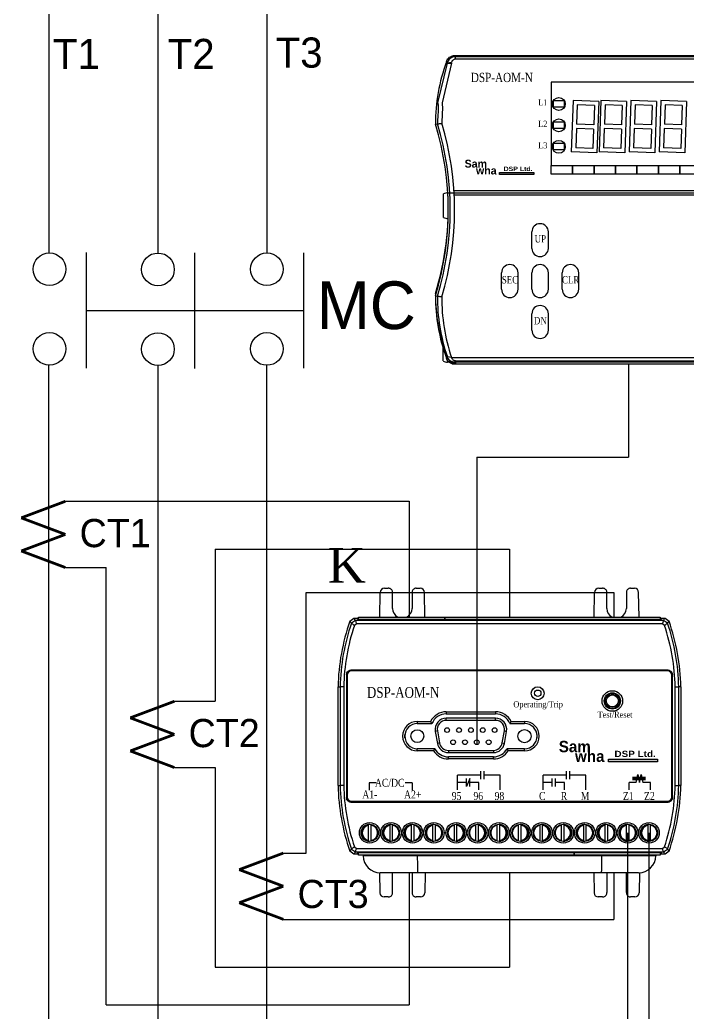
# Model space of a CAD drawing. Header units: millimetres. Extents: x 79 to 919, y 65 to 646.
# Drawn here: x 276.2 to 323, y 472.6 to 542.1 of the extents above; entities that cross this region are included whole.
import ezdxf
from ezdxf.enums import TextEntityAlignment as Align

# ---------------------------------------------------------------- set-up
doc = ezdxf.new("R2010")
doc.units = ezdxf.units.MM
doc.linetypes.add('HIDDEN', pattern=[0.375, 0.25, -0.125])
for name, color, linetype in [('02___PRT_ALL_AXES', 7, 'Continuous'), ('03___PRT_ALL_CURVES', 7, 'Continuous'), ('40', 4, 'Continuous'), ('ASHADE', 7, 'Continuous'), ('DEFAULT_2', 8, 'HIDDEN'), ('도면층1', 7, 'Continuous')]:
    doc.layers.add(name, color=color, linetype=linetype)
doc.styles.add('ghs', font='NGULIM.TTF')
doc.styles.add('HCM', font='batang.ttc')
doc.styles.add('SS', font='batang.ttc', dxfattribs={"width": 0.8})
doc.styles.get("Standard").update_dxf_attribs({"font": 'BareunDotumPro1.ttf'})

msp = doc.modelspace()

# ---------------------------------------------------------------- hatches: boundary and pattern name
for points in [[(309.78, 531.312), (309.78, 531.45), (312.189, 531.45), (312.189, 531.312)], [(317.411, 490.212), (317.411, 490.408), (320.852, 490.408), (320.852, 490.212)]]:
    msp.add_hatch(color=5).paths.add_polyline_path(points)

# ---------------------------------------------------------------- linework, layer by layer
at = {"color": 0, "linetype": 'Continuous'}
for p, q in [((306.653, 539.636), (333.657, 539.636)), ((333.598, 539.558), (306.712, 539.558)), ((306.712, 539.383), (306.712, 539.558)), ((333.598, 539.383), (306.712, 539.383)), ((306.428, 539.153), (306.139, 539.115)), ((305.305, 534.83), (305.447, 534.852)), ((306.178, 530.036), (333.698, 530.036)), ((306.603, 530.186), (333.707, 530.186)), ((306.612, 530.036), (333.698, 530.036)), ((306.62, 529.886), (333.69, 529.886)), ((306.102, 523.436), (306.11, 523.442)), ((305.305, 522.83), (305.447, 522.809)), ((306.428, 518.519), (306.139, 518.558)), ((306.428, 518.519), (333.882, 518.519)), ((333.657, 518.186), (306.653, 518.186)), ((333.657, 518.036), (306.653, 518.036)), ((306.709, 518.29), (333.598, 518.29)), ((306.712, 518.29), (306.712, 518.115))]:
    msp.add_line(p, q, dxfattribs=at)
at = {"color": 0}
for p, q in [((305.478, 536.33), (306.139, 539.115)), ((306.428, 539.115), (305.778, 536.33)), ((306.139, 539.115), (306.428, 539.115))]:
    msp.add_line(p, q, dxfattribs=at)
for p, q in [((313.411, 537.783), (313.411, 531.933)), ((325.41, 537.783), (313.411, 537.783)), ((314.94, 536.493), (314.815, 532.896)), ((316.739, 536.431), (314.94, 536.493)), ((316.89, 536.493), (316.765, 532.896)), ((318.689, 536.431), (316.89, 536.493)), ((318.99, 536.493), (318.865, 532.896)), ((320.789, 536.431), (318.99, 536.493)), ((321.09, 536.493), (320.965, 532.896)), ((322.889, 536.431), (321.09, 536.493)), ((315.23, 536.183), (315.183, 534.834)), ((316.429, 536.141), (315.23, 536.183)), ((316.429, 536.141), (316.382, 534.792)), ((316.739, 536.431), (316.614, 532.833)), ((317.18, 536.183), (317.133, 534.834)), ((318.379, 536.141), (317.18, 536.183)), ((318.379, 536.141), (318.332, 534.792)), ((318.689, 536.431), (318.564, 532.833)), ((319.28, 536.183), (319.233, 534.834)), ((320.479, 536.141), (319.28, 536.183)), ((320.479, 536.141), (320.432, 534.792)), ((320.789, 536.431), (320.664, 532.833)), ((321.38, 536.183), (321.333, 534.834)), ((322.579, 536.141), (321.38, 536.183)), ((322.579, 536.141), (322.532, 534.792)), ((322.889, 536.431), (322.764, 532.833)), ((315.172, 534.534), (315.125, 533.185)), ((316.371, 534.492), (315.172, 534.534)), ((316.382, 534.792), (315.183, 534.834)), ((316.371, 534.492), (316.324, 533.143)), ((317.122, 534.534), (317.075, 533.185)), ((318.321, 534.492), (317.122, 534.534)), ((318.332, 534.792), (317.133, 534.834)), ((318.321, 534.492), (318.274, 533.143)), ((319.222, 534.534), (319.175, 533.185)), ((320.421, 534.492), (319.222, 534.534)), ((320.432, 534.792), (319.233, 534.834)), ((320.421, 534.492), (320.374, 533.143)), ((321.322, 534.534), (321.275, 533.185)), ((322.521, 534.492), (321.322, 534.534)), ((322.532, 534.792), (321.333, 534.834)), ((322.521, 534.492), (322.474, 533.143)), ((316.324, 533.143), (315.125, 533.185)), ((318.274, 533.143), (317.075, 533.185)), ((320.374, 533.143), (319.175, 533.185)), ((322.474, 533.143), (321.275, 533.185)), ((313.411, 532.383), (313.411, 531.933)), ((316.614, 532.833), (314.815, 532.896)), ((318.564, 532.833), (316.765, 532.896)), ((320.664, 532.833), (318.865, 532.896)), ((322.764, 532.833), (320.965, 532.896)), ((313.411, 531.933), (325.41, 531.933)), ((305.878, 528.317), (305.878, 529.956)), ((312.058, 526.146), (312.058, 527.298)), ((313.21, 526.146), (313.21, 527.298)), ((309.935, 523.283), (309.935, 524.435)), ((311.087, 523.283), (311.087, 524.435)), ((312.058, 523.283), (312.058, 524.435)), ((313.21, 523.283), (313.21, 524.435)), ((314.181, 523.283), (314.181, 524.435)), ((315.333, 523.283), (315.333, 524.435)), ((312.058, 520.419), (312.058, 521.571)), ((313.21, 520.419), (313.21, 521.571)), ((305.849, 518.267), (305.849, 519.306)), ((306.653, 518.186), (306.149, 518.186)), ((308.483, 489.295), (306.854, 489.295)), ((309.834, 489.295), (308.717, 489.295)), ((314.483, 489.295), (312.854, 489.295)), ((315.834, 489.295), (314.717, 489.295)), ((319.353, 488.783), (319.47, 489.344)), ((319.47, 489.344), (319.587, 488.783)), ((319.587, 488.783), (319.704, 489.344)), ((319.704, 489.344), (319.821, 488.783)), ((301.153, 488.752), (300.674, 488.752)), ((303.674, 488.752), (303.194, 488.752)), ((307.485, 488.783), (306.854, 488.783)), ((307.719, 489.063), (307.485, 488.503)), ((308.334, 488.783), (307.719, 488.783)), ((313.485, 488.783), (312.854, 488.783)), ((314.334, 488.783), (313.719, 488.783)), ((319.353, 488.783), (318.873, 488.783)), ((319.108, 489.141), (320.018, 489.141)), ((319.108, 489.063), (320.018, 489.063)), ((319.108, 488.986), (320.018, 488.986)), ((320.354, 488.783), (319.821, 488.783))]:
    msp.add_line(p, q)
at = {"color": 5}
for p, q in [((309.78, 531.45), (312.189, 531.45)), ((309.78, 531.312), (309.78, 531.45)), ((312.189, 531.312), (309.78, 531.312)), ((312.189, 531.45), (312.189, 531.312)), ((317.411, 490.408), (320.852, 490.408)), ((317.411, 490.212), (317.411, 490.408)), ((320.852, 490.212), (317.411, 490.212)), ((320.852, 490.408), (320.852, 490.212))]:
    msp.add_line(p, q, dxfattribs=at)
at = {"color": 0, "linetype": 'ByBlock', "lineweight": 25}
for p, q in [((280.852, 521.805), (296.073, 521.804)), ((296.264, 483.839), (296.264, 502.079))]:
    msp.add_line(p, q, dxfattribs=at)
at = {"color": 7, "linetype": 'Continuous'}
for p, q in [((301.414, 500.347), (301.444, 502.077)), ((301.744, 502.372), (302.008, 502.372)), ((302.308, 500.947), (302.308, 502.072)), ((303.668, 502.072), (303.668, 500.947)), ((303.968, 502.372), (304.231, 502.372)), ((304.562, 500.347), (304.531, 502.077)), ((316.414, 500.347), (316.444, 502.077)), ((316.744, 502.372), (317.008, 502.372)), ((317.308, 500.947), (317.308, 502.072)), ((318.668, 502.072), (318.668, 500.947)), ((318.968, 502.372), (319.231, 502.372)), ((319.562, 500.347), (319.531, 502.077)), ((299.931, 500.347), (305.968, 500.347)), ((299.931, 500.17), (299.931, 500.347)), ((305.968, 500.347), (305.968, 500.17)), ((305.969, 500.347), (321.044, 500.347)), ((305.969, 500.17), (305.969, 500.347)), ((321.044, 500.347), (321.044, 500.17)), ((299.316, 500.07), (299.599, 500.272)), ((299.706, 500.123), (299.422, 499.919)), ((299.599, 500.272), (299.931, 500.272)), ((299.785, 499.875), (299.632, 499.764)), ((321.27, 500.123), (299.706, 500.123)), ((321.19, 499.875), (299.785, 499.875)), ((299.823, 500.272), (299.874, 500.17)), ((321.102, 500.17), (299.874, 500.17)), ((321.044, 500.272), (321.376, 500.272)), ((321.153, 500.272), (321.102, 500.17)), ((321.344, 499.764), (321.19, 499.875)), ((321.554, 499.919), (321.27, 500.123)), ((321.376, 500.272), (321.66, 500.07)), ((299.081, 496.334), (299.081, 487.709)), ((299.081, 496.334), (299.088, 496.327)), ((299.088, 496.327), (299.088, 487.717)), ((299.133, 496.282), (299.133, 487.762)), ((321.595, 496.634), (299.381, 496.634)), ((299.381, 496.634), (299.388, 496.627)), ((321.588, 496.627), (299.388, 496.627)), ((321.543, 496.582), (299.433, 496.582)), ((321.595, 496.634), (321.588, 496.627)), ((321.843, 487.762), (321.843, 496.282)), ((321.895, 496.334), (321.888, 496.327)), ((321.888, 487.717), (321.888, 496.327)), ((321.895, 487.709), (321.895, 496.334)), ((298.488, 488.572), (298.488, 495.472)), ((298.488, 495.472), (298.637, 495.47)), ((298.637, 495.47), (298.637, 488.573)), ((298.885, 495.47), (298.637, 495.47)), ((298.885, 495.465), (298.885, 488.578)), ((322.091, 495.47), (322.339, 495.47)), ((322.091, 488.578), (322.091, 495.465)), ((322.488, 495.472), (322.339, 495.47)), ((322.339, 488.573), (322.339, 495.47)), ((322.488, 495.472), (322.488, 488.572)), ((306.063, 493.723), (306.063, 493.573)), ((306.063, 493.723), (309.513, 493.723)), ((306.063, 493.573), (309.513, 493.573)), ((309.513, 493.723), (309.513, 493.573)), ((304.038, 493.052), (304.038, 492.902)), ((304.038, 493.052), (304.968, 493.052)), ((304.038, 492.902), (305.064, 492.902)), ((306.063, 493.123), (306.063, 493.273)), ((309.513, 493.273), (306.063, 493.273)), ((309.513, 493.123), (306.063, 493.123)), ((309.513, 493.123), (309.513, 493.273)), ((310.512, 492.902), (311.538, 492.902)), ((310.608, 493.052), (311.538, 493.052)), ((311.538, 493.052), (311.538, 492.902)), ((305.442, 492.383), (305.295, 492.357)), ((305.295, 492.357), (305.443, 491.517)), ((305.442, 492.383), (305.591, 491.543)), ((309.985, 491.543), (310.133, 492.383)), ((310.133, 492.383), (310.281, 492.357)), ((310.133, 491.517), (310.281, 492.357)), ((305.591, 491.543), (305.443, 491.517)), ((309.985, 491.543), (310.133, 491.517)), ((304.038, 490.991), (304.038, 491.141)), ((305.26, 491.141), (304.038, 491.141)), ((305.174, 490.991), (304.038, 490.991)), ((306.211, 491.023), (306.211, 490.873)), ((306.211, 491.023), (309.365, 491.023)), ((306.211, 490.873), (309.365, 490.873)), ((309.365, 491.023), (309.365, 490.873)), ((311.538, 491.141), (310.316, 491.141)), ((311.538, 490.991), (310.402, 490.991)), ((311.538, 490.991), (311.538, 491.141)), ((306.211, 490.423), (306.211, 490.573)), ((309.365, 490.573), (306.211, 490.573)), ((309.365, 490.423), (306.211, 490.423)), ((309.365, 490.423), (309.365, 490.573)), ((306.854, 488.274), (306.854, 489.295)), ((308.483, 489.014), (308.483, 489.575)), ((308.717, 489.014), (308.717, 489.575)), ((309.834, 488.274), (309.834, 489.295)), ((312.854, 488.274), (312.854, 489.295)), ((314.483, 489.014), (314.483, 489.575)), ((314.717, 489.014), (314.717, 489.575)), ((315.834, 488.274), (315.834, 489.295)), ((298.488, 488.572), (298.637, 488.573)), ((298.885, 488.573), (298.637, 488.573)), ((300.674, 488.752), (300.674, 488.242)), ((303.674, 488.752), (303.674, 488.242)), ((307.485, 488.503), (307.485, 489.063)), ((307.719, 488.503), (307.719, 489.063)), ((308.334, 488.274), (308.334, 488.783)), ((313.485, 488.503), (313.485, 489.063)), ((313.719, 488.503), (313.719, 489.063)), ((314.334, 488.274), (314.334, 488.783)), ((318.873, 488.274), (318.873, 488.783)), ((320.354, 488.274), (320.354, 488.783)), ((322.091, 488.573), (322.339, 488.573)), ((322.488, 488.572), (322.339, 488.573)), ((299.081, 487.709), (299.088, 487.717)), ((299.381, 487.409), (299.388, 487.417)), ((299.381, 487.409), (321.595, 487.409)), ((299.388, 487.417), (321.588, 487.417)), ((299.433, 487.462), (321.543, 487.462)), ((321.595, 487.409), (321.588, 487.417)), ((321.895, 487.709), (321.888, 487.717)), ((300.629, 484.724), (300.629, 485.789)), ((300.809, 484.724), (300.809, 485.789)), ((302.129, 484.724), (302.129, 485.789)), ((302.309, 484.724), (302.309, 485.789)), ((303.629, 484.724), (303.629, 485.789)), ((303.809, 484.724), (303.809, 485.789)), ((305.129, 484.724), (305.129, 485.789)), ((305.309, 484.724), (305.309, 485.789)), ((306.629, 484.724), (306.629, 485.789)), ((306.809, 484.724), (306.809, 485.789)), ((308.129, 484.724), (308.129, 485.789)), ((308.309, 484.724), (308.309, 485.789)), ((309.629, 484.724), (309.629, 485.789)), ((309.809, 484.724), (309.809, 485.789)), ((311.129, 484.724), (311.129, 485.789)), ((311.309, 484.724), (311.309, 485.789)), ((312.629, 484.724), (312.629, 485.789)), ((312.809, 484.724), (312.809, 485.789)), ((314.129, 484.724), (314.129, 485.789)), ((314.309, 484.724), (314.309, 485.789)), ((315.686, 484.724), (315.686, 485.789)), ((315.866, 484.724), (315.866, 485.789)), ((317.186, 484.724), (317.186, 485.789)), ((317.366, 484.724), (317.366, 485.789)), ((318.686, 484.724), (318.686, 485.789)), ((318.866, 484.724), (318.866, 485.789)), ((320.186, 484.724), (320.186, 485.789)), ((320.366, 484.724), (320.366, 485.789)), ((299.599, 483.772), (299.316, 483.973)), ((299.422, 484.124), (299.706, 483.921)), ((299.932, 483.772), (299.599, 483.772)), ((299.632, 484.279), (299.785, 484.169)), ((299.706, 483.92), (321.27, 483.92)), ((299.785, 484.169), (321.19, 484.169)), ((299.823, 483.772), (299.874, 483.873)), ((299.874, 483.873), (321.102, 483.873)), ((299.932, 483.697), (299.932, 483.873)), ((315.007, 483.697), (299.932, 483.697)), ((300.246, 483.697), (300.247, 483.646)), ((304.037, 483.646), (304.037, 483.697)), ((315.007, 483.873), (315.007, 483.697)), ((315.007, 483.697), (315.007, 483.873)), ((321.045, 483.697), (315.007, 483.697)), ((316.938, 483.646), (316.938, 483.697)), ((320.73, 483.697), (320.729, 483.646)), ((321.045, 483.873), (321.045, 483.697)), ((321.376, 483.772), (321.045, 483.772)), ((321.153, 483.772), (321.102, 483.873)), ((321.19, 484.169), (321.344, 484.279)), ((321.27, 483.921), (321.554, 484.124)), ((321.66, 483.973), (321.376, 483.772)), ((320.729, 483.646), (300.247, 483.646)), ((301.383, 482.474), (301.408, 481.066)), ((319.529, 482.467), (301.447, 482.467)), ((302.308, 481.072), (302.308, 482.467)), ((303.668, 482.467), (303.668, 481.072)), ((304.593, 482.467), (304.568, 481.066)), ((316.383, 482.467), (316.408, 481.066)), ((317.308, 482.467), (317.308, 481.072)), ((318.668, 481.072), (318.668, 482.467)), ((319.593, 482.474), (319.568, 481.066)), ((302.008, 480.772), (301.708, 480.772)), ((304.268, 480.772), (303.968, 480.772)), ((317.008, 480.772), (316.708, 480.772)), ((319.268, 480.772), (318.968, 480.772))]:
    msp.add_line(p, q, dxfattribs=at)
for points in [[(313.411, 531.933), (314.911, 531.933), (314.911, 531.333), (313.411, 531.333)], [(314.911, 531.933), (316.411, 531.933), (316.411, 531.333), (314.911, 531.333)], [(316.411, 531.933), (317.911, 531.933), (317.911, 531.333), (316.411, 531.333)], [(317.911, 531.933), (319.411, 531.933), (319.411, 531.333), (317.911, 531.333)], [(319.411, 531.933), (320.911, 531.933), (320.911, 531.333), (319.411, 531.333)], [(320.911, 531.933), (322.411, 531.933), (322.411, 531.333), (320.911, 531.333)], [(322.411, 531.933), (323.911, 531.933), (323.911, 531.333), (322.411, 531.333)]]:
    msp.add_lwpolyline(points, close=True)
for centre, radius in [((317.688, 494.482), 0.72), ((317.688, 494.482), 0.57), ((317.688, 494.482), 0.51), ((317.688, 494.482), 0.42), ((306.126, 492.448), 0.165), ((306.957, 492.448), 0.165), ((307.788, 492.448), 0.165), ((308.619, 492.448), 0.165), ((309.45, 492.448), 0.165), ((306.543, 491.596), 0.165), ((307.374, 491.596), 0.165), ((308.202, 491.596), 0.165), ((309.033, 491.596), 0.165), ((300.7, 485.257), 0.72), ((300.7, 485.257), 0.6), ((302.2, 485.257), 0.72), ((302.2, 485.257), 0.6), ((303.7, 485.257), 0.72), ((303.7, 485.257), 0.6), ((305.2, 485.257), 0.72), ((305.2, 485.257), 0.6), ((306.757, 485.257), 0.72), ((306.757, 485.257), 0.6), ((308.257, 485.257), 0.72), ((308.257, 485.257), 0.6), ((309.757, 485.257), 0.72), ((309.757, 485.257), 0.6), ((311.257, 485.257), 0.72), ((311.257, 485.257), 0.6), ((312.757, 485.257), 0.72), ((312.757, 485.257), 0.6), ((314.257, 485.257), 0.72), ((314.257, 485.257), 0.6), ((315.757, 485.257), 0.72), ((315.757, 485.257), 0.6), ((317.257, 485.257), 0.72), ((317.257, 485.257), 0.6), ((318.757, 485.257), 0.72), ((318.757, 485.257), 0.6), ((320.257, 485.257), 0.72), ((320.257, 485.257), 0.6)]:
    msp.add_circle(centre, radius, dxfattribs=at)
at = {"color": 0, "linetype": 'Continuous'}
for centre, radius, start, end in [((318.101, 534.824), 12.796, 160.00266, 179.9711), ((285.755, 528.83), 20.45, 342.93847, 17.06153), ((285.755, 528.83), 20.592, 342.99797, 17.00203), ((285.755, 528.83), 20.892, 343.12119, 16.87881), ((285.755, 528.98), 20.45, 342.93847, 2.95976), ((318.039, 522.987), 12.734, 180.02916, 200.04478), ((318.039, 522.837), 12.734, 180.02916, 200.04478)]:
    msp.add_arc(centre, radius, start, end, dxfattribs=at)
for centre, radius, start, end in [((306.178, 529.436), 0.6, 90, 120), ((306.178, 528.836), 0.6, 240, 270), ((312.634, 527.298), 0.576, 0, 180), ((312.634, 526.146), 0.576, 180, 0), ((310.511, 524.435), 0.576, 0, 180), ((312.634, 524.435), 0.576, 0, 180), ((314.757, 524.435), 0.576, 0, 180), ((310.511, 523.283), 0.576, 180, 0), ((312.634, 523.283), 0.576, 180, 0), ((314.757, 523.283), 0.576, 180, 0), ((312.634, 521.571), 0.576, 0, 180), ((312.634, 520.419), 0.576, 180, 0), ((306.149, 518.786), 0.6, 240, 270)]:
    msp.add_arc(centre, radius, start, end)
at = {"color": 0, "linetype": 'Continuous', "lineweight": 30}
for centre, radius, start, end in [((318.146, 522.694), 12.699, 179.48101, 199.00748), ((318.78, 522.678), 13.034, 179.61885, 198.60517)]:
    msp.add_arc(centre, radius, start, end, dxfattribs=at)
at = {"color": 7, "linetype": 'Continuous'}
for centre, radius, start, end in [((301.744, 502.072), 0.3, 90, 179), ((304.231, 502.072), 0.3, 1, 90), ((316.744, 502.072), 0.3, 90, 179), ((319.231, 502.072), 0.3, 1, 90), ((302.988, 500.947), 0.68, 180, 242.3898), ((302.988, 500.947), 0.68, 297.6102, 0), ((317.988, 500.947), 0.68, 180, 242.3898), ((317.988, 500.947), 0.68, 297.6102, 0), ((313.484, 495.144), 15, 160.82791, 178.74912), ((313.484, 495.144), 14.851, 161.24388, 178.74287), ((313.484, 495.144), 14.603, 161.5561, 178.73961), ((307.491, 495.144), 14.603, 1.26039, 18.4439), ((307.491, 495.144), 14.851, 1.25713, 18.75612), ((307.491, 495.144), 15, 1.25088, 19.17209), ((299.433, 496.282), 0.3, 90, 180), ((321.543, 496.282), 0.3, 0, 90), ((306.063, 492.493), 1.23, 90, 152.94355), ((306.063, 492.493), 1.08, 90, 157.71793), ((309.513, 492.493), 1.23, 27.05719, 90), ((309.513, 492.493), 1.08, 22.28207, 90), ((304.038, 492.022), 1.03, 90, 270), ((304.038, 492.022), 0.88, 90, 270), ((306.063, 492.493), 0.78, 90, 190), ((306.063, 492.493), 0.63, 90, 190), ((309.513, 492.493), 0.78, 350, 90), ((309.513, 492.493), 0.63, 350, 90), ((311.538, 492.022), 1.03, 270, 90), ((311.538, 492.022), 0.88, 270, 90), ((306.211, 491.653), 0.78, 190, 270), ((306.211, 491.653), 0.63, 190, 270), ((309.365, 491.653), 0.63, 270, 350), ((309.365, 491.653), 0.78, 270, 350), ((306.211, 491.653), 1.23, 212.5345, 270), ((306.211, 491.653), 1.08, 208.26896, 270), ((309.365, 491.653), 1.08, 270, 331.73104), ((309.365, 491.653), 1.23, 270, 327.4655), ((313.484, 488.899), 15, 181.25088, 199.17209), ((313.484, 488.899), 14.851, 181.25713, 198.75612), ((313.484, 488.899), 14.603, 181.26039, 198.4439), ((307.491, 488.899), 14.603, 341.5561, 358.73961), ((307.491, 488.899), 14.851, 341.24388, 358.74287), ((307.491, 488.899), 15, 340.82791, 358.74912), ((299.433, 487.762), 0.3, 180, 270), ((321.543, 487.762), 0.3, 270, 0), ((300.719, 485.257), 0.54, 99.59407, 260.40593), ((300.719, 485.257), 0.54, 279.59407, 80.40593), ((302.219, 485.257), 0.54, 99.59407, 260.40593), ((302.219, 485.257), 0.54, 279.59407, 80.40593), ((303.719, 485.257), 0.54, 99.59407, 260.40593), ((303.719, 485.257), 0.54, 279.59407, 80.40593), ((305.219, 485.257), 0.54, 99.59407, 260.40593), ((305.219, 485.257), 0.54, 279.59407, 80.40593), ((306.719, 485.257), 0.54, 99.59407, 260.40593), ((306.719, 485.257), 0.54, 279.59407, 80.40593), ((308.219, 485.257), 0.54, 99.59407, 260.40593), ((308.219, 485.257), 0.54, 279.59407, 80.40593), ((309.719, 485.257), 0.54, 99.59407, 260.40593), ((309.719, 485.257), 0.54, 279.59407, 80.40593), ((311.219, 485.257), 0.54, 99.59407, 260.40593), ((311.219, 485.257), 0.54, 279.59407, 80.40593), ((312.719, 485.257), 0.54, 99.59407, 260.40593), ((312.719, 485.257), 0.54, 279.59407, 80.40593), ((314.219, 485.257), 0.54, 99.59407, 260.40593), ((314.219, 485.257), 0.54, 279.59407, 80.40593), ((315.776, 485.257), 0.54, 99.59407, 260.40593), ((315.776, 485.257), 0.54, 279.59407, 80.40593), ((317.276, 485.257), 0.54, 99.59407, 260.40593), ((317.276, 485.257), 0.54, 279.59407, 80.40593), ((318.776, 485.257), 0.54, 99.59407, 260.40593), ((318.776, 485.257), 0.54, 279.59407, 80.40593), ((320.276, 485.257), 0.54, 99.59407, 260.40593), ((320.276, 485.257), 0.54, 279.59407, 80.40593), ((301.447, 483.667), 1.2, 181, 270), ((319.529, 483.667), 1.2, 270, 359), ((301.708, 481.072), 0.3, 181, 270), ((304.268, 481.072), 0.3, 270, 359), ((316.708, 481.072), 0.3, 181, 270), ((319.268, 481.072), 0.3, 270, 359)]:
    msp.add_arc(centre, radius, start, end, dxfattribs=at)
at = {"color": 0, "linetype": 'Continuous'}
for points, knots in [([(306.076, 539.2), (306.09, 539.249), (306.131, 539.345), (306.228, 539.469), (306.353, 539.564), (306.498, 539.623), (306.602, 539.636), (306.653, 539.636)], [0, 0, 0, 0, 0.1533999, 0.3097066, 0.4640476, 0.6206977, 0.7741035, 0.7741035, 0.7741035, 0.7741035]), ([(306.712, 539.558), (306.695, 539.558), (306.625, 539.555), (306.504, 539.527), (306.364, 539.452), (306.246, 539.342), (306.175, 539.223), (306.147, 539.144), (306.139, 539.115)], [0, 0, 0, 0, 0.0532588, 0.2087676, 0.3664424, 0.5258964, 0.6870683, 0.7771811, 0.7771811, 0.7771811, 0.7771811]), ([(306.712, 539.383), (306.704, 539.383), (306.669, 539.381), (306.608, 539.367), (306.538, 539.328), (306.48, 539.271), (306.445, 539.209), (306.432, 539.168), (306.428, 539.153)], [0, 0, 0, 0, 0.0266388, 0.1044016, 0.1835536, 0.2642309, 0.3465521, 0.392886, 0.392886, 0.392886, 0.392886]), ([(306.712, 539.558), (306.702, 539.571), (306.683, 539.597), (306.663, 539.623), (306.653, 539.636)], [0, 0, 0, 0, 0.04913523, 0.09819453, 0.09819453, 0.09819453, 0.09819453]), ([(306.139, 539.115), (306.129, 539.129), (306.108, 539.157), (306.087, 539.186), (306.076, 539.2)], [0, 0, 0, 0, 0.053006, 0.1059271, 0.1059271, 0.1059271, 0.1059271]), ([(305.478, 536.33), (305.482, 536.282), (305.525, 535.748), (305.447, 535.283), (305.447, 534.83)], [9.760584, 9.760584, 9.760584, 9.760584, 10.205472, 14.730558, 14.730558, 14.730558, 14.730558]), ([(305.778, 536.33), (305.782, 536.285), (305.822, 535.754), (305.747, 535.286), (305.747, 534.83)], [9.862924, 9.862924, 9.862924, 9.862924, 10.280283, 14.837242, 14.837242, 14.837242, 14.837242]), ([(305.447, 534.852), (305.48, 534.856), (305.547, 534.866), (305.647, 534.881), (305.713, 534.891), (305.747, 534.896)], [0, 0, 0, 0, 0.1007064, 0.2016705, 0.3028926, 0.3028926, 0.3028926, 0.3028926]), ([(305.447, 522.809), (305.48, 522.804), (305.547, 522.794), (305.647, 522.779), (305.713, 522.769), (305.747, 522.764)], [0, 0, 0, 0, 0.1007064, 0.2016705, 0.3028926, 0.3028926, 0.3028926, 0.3028926]), ([(306.653, 518.186), (306.602, 518.186), (306.498, 518.199), (306.353, 518.259), (306.228, 518.354), (306.131, 518.477), (306.09, 518.573), (306.076, 518.622)], [0, 0, 0, 0, 0.1533393, 0.3096765, 0.4639623, 0.6204614, 0.7738033, 0.7738033, 0.7738033, 0.7738033]), ([(306.139, 518.558), (306.129, 518.543), (306.108, 518.515), (306.087, 518.486), (306.076, 518.472)], [0, 0, 0, 0, 0.0531716, 0.1062569, 0.1062569, 0.1062569, 0.1062569]), ([(306.653, 518.036), (306.602, 518.036), (306.498, 518.049), (306.353, 518.109), (306.228, 518.204), (306.131, 518.327), (306.09, 518.423), (306.076, 518.472)], [0, 0, 0, 0, 0.1533393, 0.3096765, 0.4639623, 0.6204614, 0.7738033, 0.7738033, 0.7738033, 0.7738033]), ([(306.139, 518.558), (306.144, 518.539), (306.167, 518.469), (306.228, 518.356), (306.339, 518.239), (306.476, 518.157), (306.605, 518.12), (306.685, 518.115), (306.712, 518.115)], [0, 0, 0, 0, 0.0593342, 0.2205615, 0.3800544, 0.5377411, 0.6936831, 0.7768963, 0.7768963, 0.7768963, 0.7768963]), ([(306.428, 518.519), (306.43, 518.509), (306.441, 518.473), (306.471, 518.415), (306.526, 518.354), (306.594, 518.312), (306.659, 518.293), (306.698, 518.29), (306.712, 518.29)], [0, 0, 0, 0, 0.0305288, 0.1130198, 0.1938588, 0.2731171, 0.3511252, 0.3927393, 0.3927393, 0.3927393, 0.3927393]), ([(306.712, 518.115), (306.702, 518.102), (306.683, 518.075), (306.663, 518.049), (306.653, 518.036)], [0, 0, 0, 0, 0.04930695, 0.09853973, 0.09853973, 0.09853973, 0.09853973])]:
    msp.add_open_spline(points, degree=3, knots=knots, dxfattribs=at)
at = {"color": 7, "linetype": 'Continuous'}
for points, knots in [([(302.308, 502.072), (302.308, 502.103), (302.298, 502.166), (302.254, 502.251), (302.187, 502.318), (302.102, 502.362), (302.039, 502.372), (302.008, 502.372)], [0, 0, 0, 0, 0.0938533, 0.1877121, 0.2815799, 0.3754568, 0.4693391, 0.4693391, 0.4693391, 0.4693391]), ([(303.968, 502.372), (303.937, 502.372), (303.874, 502.362), (303.789, 502.318), (303.721, 502.251), (303.678, 502.166), (303.668, 502.103), (303.668, 502.072)], [0, 0, 0, 0, 0.0938824, 0.1877592, 0.281627, 0.3754859, 0.4693391, 0.4693391, 0.4693391, 0.4693391]), ([(317.308, 502.072), (317.308, 502.103), (317.298, 502.166), (317.254, 502.251), (317.187, 502.318), (317.102, 502.362), (317.039, 502.372), (317.008, 502.372)], [0, 0, 0, 0, 0.0938533, 0.1877121, 0.2815799, 0.3754568, 0.4693391, 0.4693391, 0.4693391, 0.4693391]), ([(318.968, 502.372), (318.937, 502.372), (318.874, 502.362), (318.789, 502.318), (318.721, 502.251), (318.678, 502.166), (318.668, 502.103), (318.668, 502.072)], [0, 0, 0, 0, 0.0938824, 0.1877592, 0.281627, 0.3754859, 0.4693391, 0.4693391, 0.4693391, 0.4693391]), ([(299.422, 499.92), (299.411, 499.934), (299.388, 499.967), (299.353, 500.017), (299.328, 500.053), (299.316, 500.07)], [0, 0, 0, 0, 0.0540743, 0.1201944, 0.1840487, 0.1840487, 0.1840487, 0.1840487]), ([(299.422, 499.92), (299.444, 499.902), (299.493, 499.872), (299.561, 499.817), (299.608, 499.782), (299.632, 499.764)], [0, 0, 0, 0, 0.0847402, 0.1718969, 0.2610351, 0.2610351, 0.2610351, 0.2610351]), ([(299.706, 500.123), (299.695, 500.137), (299.672, 500.17), (299.637, 500.219), (299.612, 500.254), (299.599, 500.272)], [0, 0, 0, 0, 0.0536976, 0.11936, 0.1827756, 0.1827756, 0.1827756, 0.1827756]), ([(299.706, 500.123), (299.715, 500.096), (299.728, 500.04), (299.758, 499.958), (299.776, 499.903), (299.785, 499.875)], [0, 0, 0, 0, 0.084861, 0.1719795, 0.2609261, 0.2609261, 0.2609261, 0.2609261]), ([(321.27, 500.123), (321.261, 500.096), (321.248, 500.04), (321.218, 499.958), (321.2, 499.903), (321.19, 499.875)], [0, 0, 0, 0, 0.0848624, 0.1719809, 0.2609261, 0.2609261, 0.2609261, 0.2609261]), ([(321.27, 500.123), (321.281, 500.137), (321.304, 500.17), (321.339, 500.219), (321.364, 500.254), (321.376, 500.272)], [0, 0, 0, 0, 0.0534626, 0.1191252, 0.1827756, 0.1827756, 0.1827756, 0.1827756]), ([(321.554, 499.92), (321.532, 499.902), (321.483, 499.872), (321.415, 499.817), (321.368, 499.782), (321.344, 499.764)], [0, 0, 0, 0, 0.0847388, 0.1718955, 0.2610351, 0.2610351, 0.2610351, 0.2610351]), ([(321.554, 499.92), (321.564, 499.934), (321.587, 499.967), (321.622, 500.017), (321.647, 500.053), (321.66, 500.07)], [0, 0, 0, 0, 0.0538377, 0.119958, 0.1840487, 0.1840487, 0.1840487, 0.1840487]), ([(299.081, 496.334), (299.081, 496.365), (299.091, 496.428), (299.134, 496.513), (299.201, 496.581), (299.286, 496.624), (299.349, 496.634), (299.381, 496.634)], [0, 0, 0, 0, 0.093858, 0.1877008, 0.2815377, 0.3753804, 0.4692384, 0.4692384, 0.4692384, 0.4692384]), ([(299.388, 496.627), (299.357, 496.627), (299.294, 496.617), (299.209, 496.573), (299.141, 496.506), (299.098, 496.421), (299.088, 496.358), (299.088, 496.327)], [0, 0, 0, 0, 0.093858, 0.1877007, 0.2815376, 0.3753803, 0.4692384, 0.4692384, 0.4692384, 0.4692384]), ([(321.888, 496.327), (321.888, 496.358), (321.878, 496.421), (321.835, 496.506), (321.767, 496.573), (321.682, 496.617), (321.619, 496.627), (321.588, 496.627)], [0, 0, 0, 0, 0.093858, 0.1877007, 0.2815376, 0.3753803, 0.4692384, 0.4692384, 0.4692384, 0.4692384]), ([(321.595, 496.634), (321.627, 496.634), (321.69, 496.624), (321.775, 496.581), (321.842, 496.513), (321.885, 496.428), (321.895, 496.365), (321.895, 496.334)], [0, 0, 0, 0, 0.093858, 0.1877008, 0.2815377, 0.3753804, 0.4692384, 0.4692384, 0.4692384, 0.4692384]), ([(305.064, 492.902), (305.053, 492.918), (305.031, 492.951), (304.999, 493.001), (304.978, 493.035), (304.968, 493.052)], [0, 0, 0, 0, 0.0582467, 0.117618, 0.1781168, 0.1781168, 0.1781168, 0.1781168]), ([(310.512, 492.902), (310.523, 492.918), (310.545, 492.951), (310.577, 493.001), (310.598, 493.035), (310.608, 493.052)], [0, 0, 0, 0, 0.0582328, 0.1176028, 0.1781154, 0.1781154, 0.1781154, 0.1781154]), ([(305.26, 491.141), (305.25, 491.125), (305.231, 491.092), (305.202, 491.042), (305.183, 491.008), (305.174, 490.991)], [0, 0, 0, 0, 0.0565586, 0.1141599, 0.1728051, 0.1728051, 0.1728051, 0.1728051]), ([(310.316, 491.141), (310.326, 491.125), (310.345, 491.092), (310.374, 491.042), (310.392, 491.008), (310.402, 490.991)], [0, 0, 0, 0, 0.0565586, 0.1141599, 0.1728051, 0.1728051, 0.1728051, 0.1728051]), ([(299.381, 487.409), (299.349, 487.409), (299.286, 487.419), (299.201, 487.463), (299.134, 487.53), (299.091, 487.615), (299.081, 487.678), (299.081, 487.709)], [0, 0, 0, 0, 0.093858, 0.1877008, 0.2815377, 0.3753804, 0.4692384, 0.4692384, 0.4692384, 0.4692384]), ([(299.088, 487.717), (299.088, 487.685), (299.098, 487.622), (299.141, 487.537), (299.209, 487.47), (299.294, 487.427), (299.357, 487.417), (299.388, 487.417)], [0, 0, 0, 0, 0.093858, 0.1877007, 0.2815376, 0.3753803, 0.4692384, 0.4692384, 0.4692384, 0.4692384]), ([(321.588, 487.417), (321.619, 487.417), (321.682, 487.427), (321.767, 487.47), (321.835, 487.537), (321.878, 487.622), (321.888, 487.685), (321.888, 487.717)], [0, 0, 0, 0, 0.093858, 0.1877007, 0.2815376, 0.3753803, 0.4692384, 0.4692384, 0.4692384, 0.4692384]), ([(321.895, 487.709), (321.895, 487.678), (321.885, 487.615), (321.842, 487.53), (321.775, 487.463), (321.69, 487.419), (321.627, 487.409), (321.595, 487.409)], [0, 0, 0, 0, 0.093858, 0.1877008, 0.2815377, 0.3753804, 0.4692384, 0.4692384, 0.4692384, 0.4692384]), ([(299.422, 484.124), (299.411, 484.109), (299.389, 484.076), (299.353, 484.026), (299.329, 483.991), (299.316, 483.973)], [0, 0, 0, 0, 0.0538377, 0.119958, 0.1840487, 0.1840487, 0.1840487, 0.1840487]), ([(299.422, 484.124), (299.444, 484.141), (299.493, 484.172), (299.561, 484.226), (299.608, 484.261), (299.632, 484.279)], [0, 0, 0, 0, 0.0847389, 0.1718956, 0.2610351, 0.2610351, 0.2610351, 0.2610351]), ([(299.706, 483.92), (299.695, 483.906), (299.672, 483.874), (299.637, 483.824), (299.612, 483.789), (299.599, 483.772)], [0, 0, 0, 0, 0.0534626, 0.1191252, 0.1827756, 0.1827756, 0.1827756, 0.1827756]), ([(299.706, 483.92), (299.715, 483.947), (299.728, 484.003), (299.758, 484.085), (299.776, 484.141), (299.785, 484.169)], [0, 0, 0, 0, 0.0848624, 0.1719809, 0.2609261, 0.2609261, 0.2609261, 0.2609261]), ([(321.27, 483.92), (321.261, 483.947), (321.248, 484.003), (321.218, 484.085), (321.2, 484.141), (321.19, 484.169)], [0, 0, 0, 0, 0.084861, 0.1719795, 0.2609261, 0.2609261, 0.2609261, 0.2609261]), ([(321.27, 483.92), (321.281, 483.906), (321.304, 483.874), (321.339, 483.824), (321.364, 483.789), (321.376, 483.772)], [0, 0, 0, 0, 0.0536976, 0.11936, 0.1827756, 0.1827756, 0.1827756, 0.1827756]), ([(321.554, 484.124), (321.532, 484.141), (321.483, 484.172), (321.415, 484.226), (321.368, 484.261), (321.344, 484.279)], [0, 0, 0, 0, 0.0847403, 0.171897, 0.261035, 0.261035, 0.261035, 0.261035]), ([(321.554, 484.124), (321.564, 484.109), (321.587, 484.076), (321.623, 484.026), (321.647, 483.991), (321.66, 483.973)], [0, 0, 0, 0, 0.0540743, 0.1201944, 0.1840487, 0.1840487, 0.1840487, 0.1840487]), ([(304.037, 483.646), (304.037, 483.558), (304.038, 483.387), (304.041, 483.142), (304.043, 482.92), (304.051, 482.742), (304.051, 482.593), (304.067, 482.527), (304.062, 482.467), (304.072, 482.467)], [0, 0, 0, 0, 0.263626, 0.513282, 0.736734, 0.923047, 1.063132, 1.150235, 1.180742, 1.180742, 1.180742, 1.180742]), ([(316.938, 483.646), (316.938, 483.558), (316.938, 483.387), (316.935, 483.142), (316.932, 482.92), (316.925, 482.742), (316.925, 482.593), (316.909, 482.527), (316.914, 482.467), (316.904, 482.467)], [0, 0, 0, 0, 0.263626, 0.513282, 0.736734, 0.923047, 1.063132, 1.150235, 1.180742, 1.180742, 1.180742, 1.180742]), ([(302.008, 480.772), (302.039, 480.772), (302.102, 480.782), (302.187, 480.825), (302.254, 480.892), (302.298, 480.977), (302.308, 481.04), (302.308, 481.072)], [0, 0, 0, 0, 0.0938824, 0.1877592, 0.281627, 0.3754859, 0.4693391, 0.4693391, 0.4693391, 0.4693391]), ([(303.668, 481.072), (303.668, 481.04), (303.678, 480.977), (303.721, 480.892), (303.789, 480.825), (303.874, 480.782), (303.937, 480.772), (303.968, 480.772)], [0, 0, 0, 0, 0.0938533, 0.1877121, 0.2815799, 0.3754568, 0.4693391, 0.4693391, 0.4693391, 0.4693391]), ([(317.008, 480.772), (317.039, 480.772), (317.102, 480.782), (317.187, 480.825), (317.254, 480.892), (317.298, 480.977), (317.308, 481.04), (317.308, 481.072)], [0, 0, 0, 0, 0.0938824, 0.1877592, 0.281627, 0.3754859, 0.4693391, 0.4693391, 0.4693391, 0.4693391]), ([(318.668, 481.072), (318.668, 481.04), (318.678, 480.977), (318.721, 480.892), (318.789, 480.825), (318.874, 480.782), (318.937, 480.772), (318.968, 480.772)], [0, 0, 0, 0, 0.0938533, 0.1877121, 0.2815799, 0.3754568, 0.4693391, 0.4693391, 0.4693391, 0.4693391])]:
    msp.add_open_spline(points, degree=3, knots=knots, dxfattribs=at)
at = {"layer": '02___PRT_ALL_AXES', "color": 7, "linetype": 'Continuous'}
for p, q in [((303.166, 491.91), (303.166, 492.134)), ((312.409, 492.133), (312.409, 491.91))]:
    msp.add_line(p, q, dxfattribs=at)
for centre, radius in [((304.038, 492.022), 0.45), ((311.538, 492.022), 0.458)]:
    msp.add_circle(centre, radius, dxfattribs=at)
for centre, start, end in [((300.719, 485.257), 93.69703, 266.30815), ((302.219, 485.257), 93.69703, 266.30815), ((303.719, 485.257), 93.69703, 266.30815), ((305.219, 485.257), 93.69703, 266.30815), ((306.719, 485.257), 273.69457, 86.30569), ((308.219, 485.257), 273.69457, 86.30569), ((309.719, 485.257), 273.69457, 86.30569), ((311.219, 485.257), 273.69457, 86.30569), ((312.719, 485.257), 273.69457, 86.30569), ((314.219, 485.257), 273.69457, 86.30569), ((315.776, 485.257), 94.22842, 265.77923), ((317.276, 485.257), 94.22842, 265.77923), ((318.776, 485.257), 94.22842, 265.77923), ((320.276, 485.257), 94.22842, 265.77923)]:
    msp.add_arc(centre, 0.6, start, end, dxfattribs=at)
at = {"layer": '03___PRT_ALL_CURVES', "color": 8}
msp.add_line((313.411, 537.183), (313.411, 532.683), dxfattribs=at)
at = {"layer": '03___PRT_ALL_CURVES', "color": 4, "linetype": 'Continuous'}
for p, q in [((313.555, 536.473), (313.555, 536.053)), ((314.335, 536.473), (313.555, 536.473)), ((313.555, 536.053), (314.335, 536.053)), ((314.335, 536.053), (314.335, 536.473)), ((313.555, 534.973), (313.555, 534.553)), ((314.335, 534.973), (313.555, 534.973)), ((313.555, 534.553), (314.335, 534.553)), ((314.335, 534.553), (314.335, 534.973)), ((314.335, 533.473), (313.555, 533.473)), ((313.555, 533.473), (313.555, 533.053)), ((313.555, 533.053), (314.335, 533.053)), ((314.335, 533.053), (314.335, 533.473))]:
    msp.add_line(p, q, dxfattribs=at)
msp.add_circle((312.467, 495.022), 0.225, dxfattribs=at)
at = {"layer": 'ASHADE', "ltscale": 2}
for p, q in [((278.253, 562.438), (278.253, 525.831)), ((285.885, 562.439), (285.885, 525.821)), ((293.51, 562.269), (293.51, 525.831))]:
    msp.add_line(p, q, dxfattribs=at)
at = {"layer": 'ASHADE', "color": 0, "linetype": 'ByBlock', "lineweight": 25, "ltscale": 2}
for p, q in [((280.852, 525.847), (280.852, 517.763)), ((288.448, 525.836), (288.448, 517.752)), ((296.073, 525.846), (296.073, 517.762)), ((285.885, 517.957), (285.885, 444.986)), ((318.828, 518.036), (318.828, 511.545)), ((308.202, 511.545), (308.202, 491.51)), ((303.459, 508.452), (303.459, 500.347)), ((289.88, 505.098), (289.88, 494.46)), ((310.488, 505.098), (310.488, 500.347)), ((317.803, 502.079), (317.803, 500.347)), ((289.88, 489.825), (289.88, 475.868)), ((303.459, 482.467), (303.459, 473.212)), ((310.488, 482.467), (310.488, 475.868)), ((317.803, 482.467), (317.803, 479.204))]:
    msp.add_line(p, q, dxfattribs=at)
at = {"layer": 'ASHADE', "color": 0, "linetype": 'ByBlock', "lineweight": 25}
for p, q in [((278.253, 469.84), (278.253, 517.968)), ((293.51, 469.744), (293.51, 517.967)), ((308.202, 511.545), (318.828, 511.545)), ((279.403, 508.452), (303.459, 508.452)), ((289.88, 505.098), (310.488, 505.098)), ((279.403, 503.817), (282.248, 503.817)), ((282.248, 473.212), (282.248, 503.817)), ((296.264, 502.079), (317.803, 502.079)), ((287.034, 494.46), (289.88, 494.46)), ((287.034, 489.825), (289.88, 489.825)), ((294.659, 483.839), (296.264, 483.839)), ((294.659, 479.204), (317.803, 479.204)), ((289.88, 475.868), (310.488, 475.868)), ((282.248, 473.212), (303.459, 473.212))]:
    msp.add_line(p, q, dxfattribs=at)
at = {"layer": 'ASHADE', "color": 5}
for p, q in [((318.776, 465.992), (318.776, 485.257)), ((320.276, 461.359), (320.276, 485.257))]:
    msp.add_line(p, q, dxfattribs=at)
at = {"layer": 'ASHADE', "color": 0, "linetype": 'ByBlock', "lineweight": 25, "const_width": 0.193}
for points in [[(279.403, 508.452), (276.314, 507.293)], [(279.403, 506.134), (276.314, 507.293)], [(279.403, 506.134), (276.314, 504.976)], [(279.403, 503.817), (276.314, 504.976)], [(287.034, 494.46), (283.946, 493.301)], [(287.034, 492.142), (283.946, 493.301)], [(287.034, 492.142), (283.946, 490.983)], [(287.034, 489.825), (283.946, 490.983)], [(294.659, 483.839), (291.57, 482.68)], [(294.659, 481.521), (291.57, 482.68)], [(294.659, 481.521), (291.57, 480.363)], [(294.659, 479.204), (291.57, 480.363)]]:
    msp.add_lwpolyline(points, dxfattribs=at)
at = {"layer": 'ASHADE', "color": 0, "linetype": 'ByBlock', "lineweight": 25, "ltscale": 2}
for centre in [(278.289, 524.687), (285.885, 524.677), (293.51, 524.687), (278.289, 519.112), (285.885, 519.101), (293.51, 519.111)]:
    msp.add_circle(centre, 1.144, dxfattribs=at)
at = {"layer": 'DEFAULT_2', "color": 0, "linetype": 'HIDDEN'}
for p, q in [((305.671, 534.885), (305.673, 534.885)), ((305.696, 534.889), (305.7, 534.889)), ((305.671, 522.776), (305.673, 522.775)), ((305.696, 522.772), (305.7, 522.771)), ((306.477, 518.402), (306.479, 518.404))]:
    msp.add_line(p, q, dxfattribs=at)
at = {"layer": '도면층1'}
for centre in [(313.945, 536.252), (313.945, 534.752), (313.945, 533.252), (312.467, 495.022)]:
    msp.add_circle(centre, 0.45, dxfattribs=at)

# ---------------------------------------------------------------- texts
at = {"color": 7, "linetype": 'Continuous', "style": 'SS', "width": 0.8}
msp.add_text('DSP-AOM-N', height=0.756, dxfattribs=at).set_placement((300.506, 494.701))
at = {"color": 20, "attachment_point": 1}
for insert, char_height, width in [((307.349, 532.348), 0.55566, 1.99679), ((313.938, 491.691), 0.7938, 2.85256)]:
    msp.add_mtext('{\\fPump Demi Bold LET|b0|i0|c0|p2;Sam}', dxfattribs=dict(at, insert=insert, char_height=char_height, width=width))
at = {"color": 5, "attachment_point": 1}
for insert, char_height, width in [((308.145, 531.872), 0.55566, 1.99679), ((315.075, 491.012), 0.7938, 2.85256)]:
    msp.add_mtext('{\\fPump Demi Bold LET|b0|i0|c0|p2;wha}', dxfattribs=dict(at, insert=insert, char_height=char_height, width=width))
at = {"color": 0, "attachment_point": 1}
for insert, char_height, width in [((310.075, 531.862), 0.30478, 2.11346), ((317.833, 490.998), 0.4354, 3.01923)]:
    msp.add_mtext('{\\fArial Black|b0|i0|c0|p34;DSP Ltd.}', dxfattribs=dict(at, insert=insert, char_height=char_height, width=width))
at = {"layer": '40', "color": 0, "style": 'SS', "width": 0.8}
for s, height, p in [('DSP-AOM-N', 0.6458, (309.953, 537.782)), ('L1', 0.4306, (312.819, 536.143)), ('L2', 0.4306, (312.819, 534.643)), ('L3', 0.4306, (312.819, 533.143)), ('UP', 0.5167, (312.649, 526.558)), ('SEC', 0.5167, (310.526, 523.694)), ('CLR', 0.5167, (314.772, 523.694)), ('DN', 0.5167, (312.649, 520.831)), ('Operating/Trip', 0.43056, (312.495, 494.037)), ('Test/Reset', 0.4306, (317.879, 493.311)), ('AC/DC', 0.5597, (302.104, 488.477)), ('A1-', 0.5597, (300.714, 487.66)), ('A2+', 0.5597, (303.714, 487.66)), ('95', 0.5597, (306.785, 487.554)), ('96', 0.5597, (308.305, 487.554)), ('98', 0.5597, (309.785, 487.554)), ('C', 0.56, (312.785, 487.554)), ('R', 0.56, (314.305, 487.554)), ('M', 0.56, (315.785, 487.554)), ('Z1', 0.5597, (318.805, 487.554)), ('Z2', 0.5597, (320.285, 487.554))]:
    msp.add_text(s, height=height, dxfattribs=at).set_placement(p, align=Align.CENTER)
at = {"layer": 'ASHADE', "ltscale": 2, "style": 'ghs'}
for s, height, p in [('T1', 2.109, (278.528, 538.693)), ('T2', 2.109, (286.56, 538.693)), ('T3', 2.109, (294.118, 538.79)), ('MC', 3.3365, (296.992, 520.5))]:
    msp.add_text(s, height=height, dxfattribs=at).set_placement(p)
at = {"layer": 'ASHADE', "color": 0, "linetype": 'ByBlock', "lineweight": 25, "ltscale": 2, "style": 'ghs'}
for s, p in [('CT1', (280.398, 505.242)), ('CT2', (288.029, 491.25)), ('CT3', (295.654, 479.993))]:
    msp.add_text(s, height=1.9703, dxfattribs=at).set_placement(p)
at = {"layer": 'ASHADE', "color": 0, "linetype": 'ByBlock', "lineweight": 25, "style": 'HCM'}
msp.add_text('K', height=2.442, dxfattribs=at).set_placement((297.764, 502.75))

doc.saveas('drawing.dxf')
